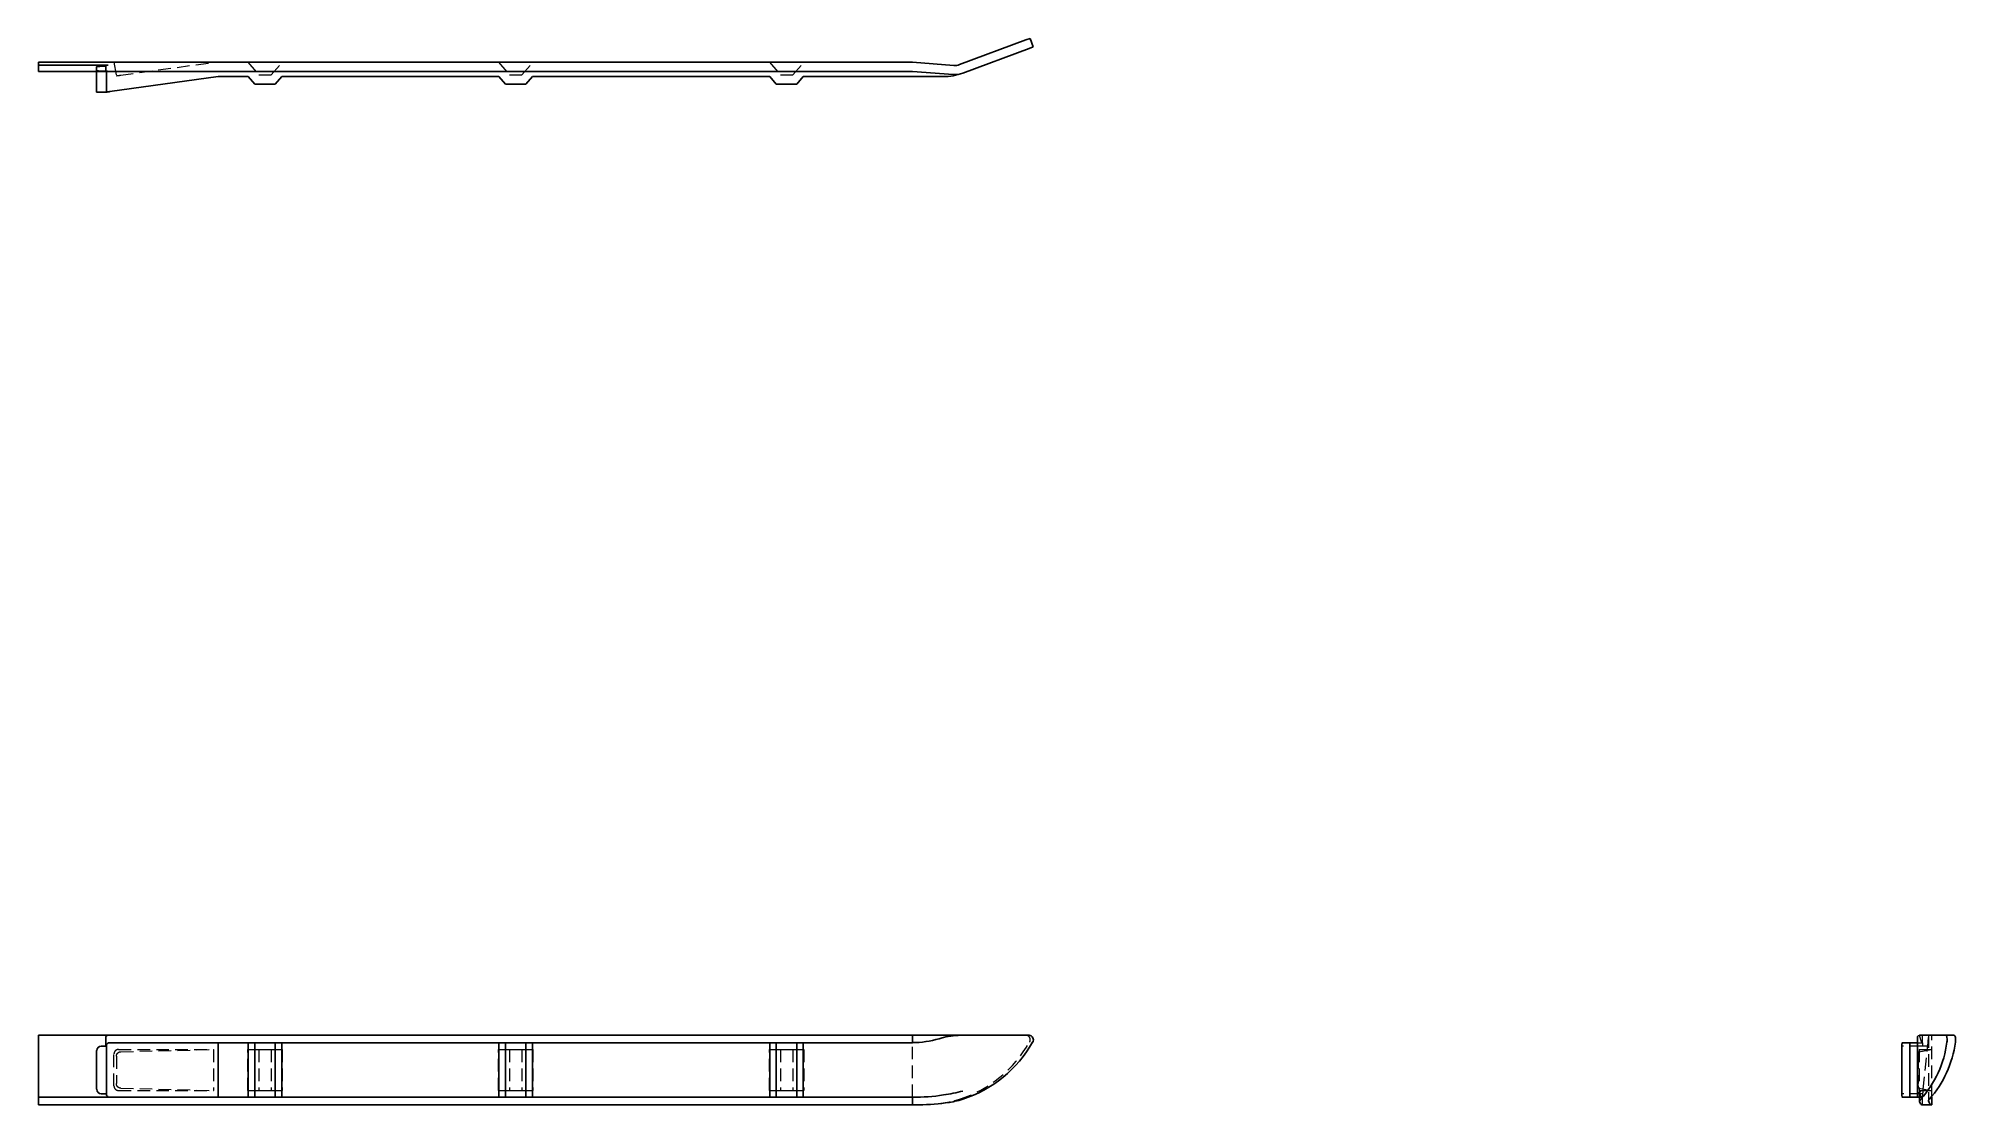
# Model space of a CAD drawing. Header units: millimetres. Extents: x 33 to 226, y 54 to 161.
import ezdxf

# ---------------------------------------------------------------- set-up
doc = ezdxf.new("R2010")
doc.units = ezdxf.units.MM
doc.linetypes.add('HIDDEN', pattern=[1.905, 1.27, -0.635])

msp = doc.modelspace()

# ---------------------------------------------------------------- linework, layer by layer
at = {"color": 7, "linetype": 'Continuous', "lineweight": 25}
for p, q in [((125.59, 158.06), (132.25, 160.54)), ((132.25, 160.54), (132.68, 160.7)), ((133, 159.84), (132.68, 160.7)), ((33, 158), (33, 158.29)), ((120.87, 158.29), (33, 158.29)), ((125.01, 157.98), (120.87, 158.29)), ((125.91, 157.2), (132.57, 159.68)), ((133, 159.84), (132.57, 159.68)), ((40.01, 158), (33, 158)), ((33, 158), (33, 157.38)), ((33, 157.38), (38.86, 157.38)), ((38.86, 157.84), (38.86, 155.3)), ((39.32, 157.89), (39.78, 157.89)), ((39.78, 157.38), (39.78, 157.97)), ((40.01, 157.38), (39.78, 157.38)), ((39.84, 157.38), (39.84, 155.3)), ((120.87, 157.38), (40.01, 157.38)), ((51.06, 156.85), (40.18, 155.35)), ((54.09, 156.85), (51.06, 156.85)), ((54.75, 156.1), (54.09, 156.85)), ((56.81, 156.1), (54.75, 156.1)), ((57.47, 156.85), (56.81, 156.1)), ((79.29, 156.85), (57.47, 156.85)), ((79.95, 156.1), (79.29, 156.85)), ((82, 156.1), (79.95, 156.1)), ((82.66, 156.85), (82, 156.1)), ((106.52, 156.85), (82.66, 156.85)), ((107.17, 156.1), (106.52, 156.85)), ((109.23, 156.1), (107.17, 156.1)), ((109.88, 156.85), (109.23, 156.1)), ((120.87, 156.85), (109.88, 156.85)), ((124.94, 157.07), (120.87, 157.38)), ((123.53, 156.85), (120.87, 156.85)), ((123.97, 156.85), (123.53, 156.85)), ((38.86, 155.3), (39.32, 155.3)), ((39.32, 155.3), (39.84, 155.3)), ((33, 60.49), (33, 54.26)), ((40.01, 60.49), (33, 60.49)), ((39.78, 60.26), (39.78, 59.4)), ((120.87, 60.49), (40.01, 60.49)), ((51.06, 59.74), (40.18, 59.74)), ((51.06, 59.74), (51.06, 54.26)), ((54.09, 59.74), (51.06, 59.74)), ((54.09, 59.74), (54.09, 54.26)), ((54.75, 59.74), (54.09, 59.74)), ((54.75, 59.74), (54.75, 54.26)), ((56.81, 59.74), (54.75, 59.74)), ((56.81, 59.74), (56.81, 54.26)), ((57.47, 59.74), (56.81, 59.74)), ((57.47, 59.74), (57.47, 54.26)), ((79.29, 59.74), (57.47, 59.74)), ((79.29, 59.74), (79.29, 54.26)), ((79.95, 59.74), (79.29, 59.74)), ((79.95, 59.74), (79.95, 54.26)), ((82, 59.74), (79.95, 59.74)), ((82, 59.74), (82, 54.26)), ((82.66, 59.74), (82, 59.74)), ((82.66, 59.74), (82.66, 54.26)), ((106.52, 59.74), (82.66, 59.74)), ((106.52, 59.74), (106.52, 54.26)), ((107.17, 59.74), (106.52, 59.74)), ((107.17, 59.74), (107.17, 54.26)), ((109.23, 59.74), (107.17, 59.74)), ((109.23, 59.74), (109.23, 54.26)), ((109.88, 59.74), (109.23, 59.74)), ((109.88, 59.74), (109.88, 54.26)), ((120.87, 59.74), (109.88, 59.74)), ((120.87, 59.74), (120.87, 60.49)), ((124.94, 60.49), (120.87, 60.49)), ((125.91, 60.49), (124.94, 60.49)), ((125.91, 60.49), (132.57, 60.49)), ((221.1, 59.74), (220.35, 59.74)), ((221.1, 59.74), (221.1, 54.26)), ((221.85, 59.74), (221.1, 59.74)), ((221.85, 60.26), (221.85, 54.49)), ((222.2, 60.49), (222.06, 60.49)), ((222.2, 60.49), (224.68, 60.49)), ((224.68, 60.49), (225.54, 60.49)), ((38.86, 58.94), (38.86, 55.06)), ((39.32, 59.4), (39.84, 59.4)), ((39.84, 59.4), (39.84, 54.6)), ((220.3, 59.4), (220.3, 54.6)), ((33, 54.26), (33, 53.51)), ((33, 54.26), (40.18, 54.26)), ((39.84, 54.6), (39.32, 54.6)), ((51.06, 54.26), (40.18, 54.26)), ((51.06, 54.26), (54.09, 54.26)), ((54.75, 54.26), (54.09, 54.26)), ((56.81, 54.26), (54.75, 54.26)), ((57.47, 54.26), (56.81, 54.26)), ((57.47, 54.26), (79.29, 54.26)), ((79.95, 54.26), (79.29, 54.26)), ((82, 54.26), (79.95, 54.26)), ((82.66, 54.26), (82, 54.26)), ((82.66, 54.26), (106.52, 54.26)), ((107.17, 54.26), (106.52, 54.26)), ((109.23, 54.26), (107.17, 54.26)), ((109.88, 54.26), (109.23, 54.26)), ((109.88, 54.26), (120.87, 54.26)), ((120.87, 53.51), (120.87, 54.26)), ((221.1, 54.26), (220.35, 54.26)), ((221.85, 54.26), (221.1, 54.26)), ((221.85, 54.26), (221.85, 54.49)), ((221.85, 54.26), (222.06, 54.26)), ((222.06, 54.7), (222.06, 53.85)), ((223.29, 53.51), (223.29, 54.27)), ((33, 53.51), (120.87, 53.51)), ((120.87, 53.51), (121.88, 53.51)), ((223.24, 53.51), (222.3, 53.51)), ((223.29, 53.51), (223.24, 53.51))]:
    msp.add_line(p, q, dxfattribs=at)
at = {"color": 7, "linetype": 'HIDDEN', "lineweight": 18}
for p, q in [((40.6, 158.29), (40.84, 156.94)), ((41.28, 157), (50.59, 158.29)), ((54.04, 158.29), (55.16, 157.02)), ((56.39, 157.02), (57.51, 158.29)), ((79.26, 158.29), (80.36, 157.02)), ((81.59, 157.02), (82.69, 158.29)), ((106.49, 158.29), (107.59, 157.02)), ((108.82, 157.02), (109.92, 158.29)), ((38.86, 157.38), (39.78, 157.38)), ((39.84, 157.41), (39.32, 157.41)), ((39.84, 157.41), (39.84, 157.38)), ((55.16, 157.02), (56.39, 157.02)), ((80.36, 157.02), (81.59, 157.02)), ((107.59, 157.02), (108.82, 157.02)), ((120.87, 54.26), (120.87, 59.74)), ((221.85, 59.74), (222.38, 59.74)), ((222.38, 59.74), (222.38, 60.49)), ((222.38, 59.74), (222.38, 59.4)), ((222.89, 59.4), (222.97, 60.26)), ((222.97, 60.49), (222.97, 53.92)), ((223.29, 54.27), (223.29, 60.49)), ((40.6, 55.39), (40.6, 58.61)), ((40.84, 58.37), (40.84, 55.63)), ((41.05, 59.06), (50.59, 59.06)), ((41.28, 58.83), (50.59, 59.06)), ((50.59, 59.06), (50.59, 54.94)), ((54.04, 59.06), (55.16, 59.06)), ((54.04, 54.94), (54.04, 59.06)), ((55.16, 59.06), (55.16, 54.94)), ((55.16, 59.06), (56.39, 59.06)), ((56.39, 59.06), (56.39, 54.94)), ((56.39, 59.06), (57.51, 59.06)), ((57.51, 59.06), (57.51, 54.94)), ((79.26, 59.06), (80.36, 59.06)), ((79.26, 54.94), (79.26, 59.06)), ((80.36, 59.06), (80.36, 54.94)), ((80.36, 59.06), (81.59, 59.06)), ((81.59, 59.06), (82.69, 59.06)), ((81.59, 59.06), (81.59, 54.94)), ((82.69, 59.06), (82.69, 54.94)), ((106.49, 59.06), (107.59, 59.06)), ((106.49, 54.94), (106.49, 59.06)), ((107.59, 59.06), (108.82, 59.06)), ((107.59, 59.06), (107.59, 54.94)), ((108.82, 59.06), (109.92, 59.06)), ((108.82, 59.06), (108.82, 54.94)), ((109.92, 59.06), (109.92, 54.94)), ((222.38, 59.4), (220.3, 59.4)), ((221.94, 58.37), (221.94, 55.63)), ((222, 58.83), (223.29, 59.06)), ((222.02, 59.06), (223.29, 59.06)), ((222.02, 59.06), (222.02, 54.94)), ((222.89, 59.4), (222.38, 59.4)), ((222.45, 55.06), (222.84, 58.94)), ((41.05, 54.94), (50.59, 54.94)), ((41.28, 55.17), (50.59, 54.94)), ((54.04, 54.94), (55.16, 54.94)), ((55.16, 54.94), (56.39, 54.94)), ((56.39, 54.94), (57.51, 54.94)), ((79.26, 54.94), (80.36, 54.94)), ((80.36, 54.94), (81.59, 54.94)), ((81.59, 54.94), (82.69, 54.94)), ((106.49, 54.94), (107.59, 54.94)), ((107.59, 54.94), (108.82, 54.94)), ((108.82, 54.94), (109.92, 54.94)), ((222.41, 54.6), (220.3, 54.6)), ((222, 55.17), (223.29, 54.94)), ((222.02, 54.94), (223.29, 54.94)), ((222.06, 54.26), (222.38, 54.26)), ((222.38, 53.51), (222.38, 54.26))]:
    msp.add_line(p, q, dxfattribs=at)
at = {"color": 7, "linetype": 'Continuous', "lineweight": 25, "flags": 128}
for points in [[(224.82, 59.79), (224.84, 59.9), (224.84, 60.02), (224.84, 60.14), (224.82, 60.25), (224.8, 60.35), (224.76, 60.43), (224.73, 60.47), (224.68, 60.49)], [(225.54, 60.49), (225.58, 60.47), (225.62, 60.43), (225.66, 60.35), (225.68, 60.25), (225.7, 60.14), (225.7, 60.02), (225.69, 59.9), (225.68, 59.79)]]:
    msp.add_lwpolyline(points, dxfattribs=at)
at = {"color": 7, "linetype": 'Continuous', "lineweight": 25}
for centre, radius, start, end in [((125.11, 159.34), 1.37, 265.7053, 290.4251), ((125.11, 159.34), 2.28, 265.7053, 290.4251), ((40.01, 60.26), 0.229, 90, 180), ((120.87, 68.91), 9.16, 270, 286.8339), ((125.91, 52.26), 8.23, 103.6607, 106.8339), ((122.05, 65.95), 12.5, 287.9728, 330.5058), ((132.55, 60.03), 0.458, 328.3897, 86.8688), ((214.2, 61.17), 10.71, 318.3714, 352.6061), ((215.05, 61.17), 10.71, 318.3714, 352.6061), ((39.32, 58.94), 0.457, 90, 180), ((39.32, 55.06), 0.457, 180, 270), ((120.87, 74.87), 20.62, 270, 278.6276)]:
    msp.add_arc(centre, radius, start, end, dxfattribs=at)
at = {"color": 7, "linetype": 'HIDDEN', "lineweight": 18}
for centre, radius, start, end in [((121.73, 65.95), 12.5, 287.9728, 330.5058), ((132.23, 60.03), 0.458, 328.3897, 86.8688)]:
    msp.add_arc(centre, radius, start, end, dxfattribs=at)
at = {"color": 7, "linetype": 'Continuous', "lineweight": 25}
for points, knots in [([(38.86, 157.84), (38.86, 157.85), (38.87, 157.85), (38.92, 157.87), (38.95, 157.87), (39.04, 157.88), (39.1, 157.88), (39.21, 157.89), (39.27, 157.89), (39.32, 157.89)], [0, 0, 0, 0, 0.25, 0.25, 0.5, 0.5, 0.75, 0.75, 1, 1, 1, 1]), ([(39.78, 157.97), (39.78, 157.98), (39.8, 157.99), (39.89, 157.99), (39.95, 158), (40.01, 158)], [0, 0, 0, 0, 0.5, 0.5, 1, 1, 1, 1]), ([(123.97, 156.85), (124.29, 156.85), (124.62, 156.88), (125.27, 157), (125.6, 157.09), (125.91, 157.2)], [0, 0, 0, 0, 0.5, 0.5, 1, 1, 1, 1]), ([(39.84, 155.3), (39.84, 155.3), (39.85, 155.3), (39.88, 155.3), (39.9, 155.31), (39.97, 155.32), (40.01, 155.32), (40.1, 155.34), (40.14, 155.34), (40.18, 155.35)], [0, 0, 0, 0, 0.25, 0.25, 0.5, 0.5, 0.75, 0.75, 1, 1, 1, 1]), ([(39.84, 59.4), (39.84, 59.44), (39.85, 59.48), (39.88, 59.57), (39.9, 59.61), (39.97, 59.68), (40.01, 59.7), (40.1, 59.74), (40.14, 59.74), (40.18, 59.74)], [0, 0, 0, 0, 0.25, 0.25, 0.5, 0.5, 0.75, 0.75, 1, 1, 1, 1]), ([(123.97, 60.26), (124.29, 60.34), (124.62, 60.39), (125.27, 60.47), (125.6, 60.49), (125.91, 60.49)], [0, 0, 0, 0, 0.5, 0.5, 1, 1, 1, 1]), ([(220.3, 59.4), (220.3, 59.44), (220.3, 59.48), (220.3, 59.57), (220.31, 59.61), (220.32, 59.68), (220.32, 59.7), (220.34, 59.74), (220.34, 59.74), (220.35, 59.74)], [0, 0, 0, 0, 0.25, 0.25, 0.5, 0.5, 0.75, 0.75, 1, 1, 1, 1]), ([(221.85, 60.26), (221.85, 60.34), (221.88, 60.39), (222, 60.47), (222.09, 60.49), (222.2, 60.49)], [0, 0, 0, 0, 0.5, 0.5, 1, 1, 1, 1]), ([(40.18, 54.26), (40.14, 54.26), (40.1, 54.26), (40.01, 54.3), (39.97, 54.32), (39.9, 54.39), (39.88, 54.43), (39.85, 54.52), (39.84, 54.56), (39.84, 54.6)], [0, 0, 0, 0, 0.25, 0.25, 0.5, 0.5, 0.75, 0.75, 1, 1, 1, 1]), ([(220.35, 54.26), (220.34, 54.26), (220.34, 54.26), (220.32, 54.3), (220.32, 54.32), (220.31, 54.39), (220.3, 54.43), (220.3, 54.52), (220.3, 54.56), (220.3, 54.6)], [0, 0, 0, 0, 0.25, 0.25, 0.5, 0.5, 0.75, 0.75, 1, 1, 1, 1])]:
    msp.add_open_spline(points, degree=3, knots=knots, dxfattribs=at)
at = {"color": 7, "linetype": 'HIDDEN', "lineweight": 18}
for points in [[(39.32, 157.41), (39.27, 157.41), (39.21, 157.41), (39.1, 157.41), (39.04, 157.42), (38.95, 157.43), (38.92, 157.43), (38.87, 157.44), (38.86, 157.45), (38.86, 157.45)], [(40.18, 157.38), (40.14, 157.38), (40.1, 157.38), (40.01, 157.38), (39.97, 157.38), (39.9, 157.39), (39.88, 157.39), (39.85, 157.4), (39.84, 157.41), (39.84, 157.41)], [(40.84, 156.94), (40.84, 156.94), (40.85, 156.94), (40.89, 156.95), (40.92, 156.95), (41.01, 156.96), (41.06, 156.97), (41.17, 156.98), (41.23, 156.99), (41.28, 157)], [(41.05, 59.06), (41, 59.06), (40.94, 59.05), (40.83, 59), (40.78, 58.97), (40.69, 58.88), (40.65, 58.83), (40.61, 58.72), (40.6, 58.66), (40.6, 58.61)], [(40.84, 58.37), (40.84, 58.42), (40.85, 58.48), (40.89, 58.59), (40.92, 58.65), (41.01, 58.74), (41.06, 58.77), (41.17, 58.82), (41.23, 58.83), (41.28, 58.83)], [(221.94, 58.37), (221.94, 58.42), (221.94, 58.48), (221.95, 58.59), (221.95, 58.65), (221.96, 58.74), (221.97, 58.77), (221.98, 58.82), (221.99, 58.83), (222, 58.83)], [(222.84, 58.94), (222.85, 59), (222.85, 59.06), (222.87, 59.17), (222.87, 59.22), (222.88, 59.31), (222.88, 59.35), (222.89, 59.39), (222.89, 59.4), (222.89, 59.4)], [(40.6, 55.39), (40.6, 55.34), (40.61, 55.28), (40.65, 55.17), (40.69, 55.12), (40.78, 55.03), (40.83, 55), (40.94, 54.95), (41, 54.94), (41.05, 54.94)], [(41.28, 55.17), (41.23, 55.17), (41.17, 55.18), (41.06, 55.23), (41.01, 55.26), (40.92, 55.35), (40.89, 55.41), (40.85, 55.52), (40.84, 55.58), (40.84, 55.63)], [(222, 55.17), (221.99, 55.17), (221.98, 55.18), (221.97, 55.23), (221.96, 55.26), (221.95, 55.35), (221.95, 55.41), (221.94, 55.52), (221.94, 55.58), (221.94, 55.63)], [(222.38, 54.26), (222.38, 54.26), (222.38, 54.26), (222.38, 54.3), (222.38, 54.32), (222.39, 54.39), (222.39, 54.43), (222.4, 54.52), (222.41, 54.56), (222.41, 54.6)], [(222.41, 54.6), (222.41, 54.6), (222.41, 54.61), (222.41, 54.65), (222.42, 54.69), (222.43, 54.78), (222.43, 54.83), (222.44, 54.94), (222.45, 55), (222.45, 55.06)]]:
    msp.add_open_spline(points, degree=3, knots=[0, 0, 0, 0, 0.25, 0.25, 0.5, 0.5, 0.75, 0.75, 1, 1, 1, 1], dxfattribs=at)
for points in [[(222.06, 60.45), (222.06, 60.48), (222.11, 60.49), (222.2, 60.49)], [(222.07, 60.43), (222.06, 60.44), (222.06, 60.44), (222.06, 60.45)], [(222.17, 60.14), (222.14, 60.28), (222.1, 60.37), (222.07, 60.43)], [(222.38, 59.74), (222.31, 59.74), (222.24, 59.88), (222.17, 60.14)], [(125.11, 53.92), (125.28, 53.96), (125.44, 54.01), (125.59, 54.05)], [(222.06, 54.7), (222.06, 54.69), (222.06, 54.67), (222.07, 54.66)], [(222.07, 54.66), (222.17, 54.39), (222.27, 54.26), (222.38, 54.26)], [(121.53, 53.51), (122.7, 53.51), (123.88, 53.64), (125.01, 53.9)], [(125.01, 53.9), (125.05, 53.91), (125.08, 53.91), (125.11, 53.92)]]:
    msp.add_open_spline(points, degree=3, dxfattribs=at)
at = {"color": 7, "linetype": 'Continuous', "lineweight": 25}
for points in [[(125.91, 54.88), (125.29, 54.72), (124.64, 54.59), (123.97, 54.49)], [(125.11, 53.85), (125.39, 53.9), (125.66, 53.97), (125.91, 54.05)], [(222.2, 54.88), (221.97, 54.72), (221.85, 54.59), (221.85, 54.49)], [(222.2, 54.88), (222.11, 54.82), (222.06, 54.76), (222.06, 54.7)], [(222.06, 53.85), (222.06, 53.9), (222.11, 53.97), (222.2, 54.05)], [(222.97, 53.92), (222.97, 53.96), (223, 54.01), (223.06, 54.05)], [(121.88, 53.51), (122.91, 53.51), (123.94, 53.61), (124.94, 53.81)], [(124.94, 53.81), (125, 53.82), (125.06, 53.83), (125.11, 53.85)], [(222.07, 53.81), (222.06, 53.82), (222.06, 53.83), (222.06, 53.85)], [(222.3, 53.51), (222.22, 53.51), (222.14, 53.61), (222.07, 53.81)], [(222.98, 53.9), (222.98, 53.91), (222.97, 53.91), (222.97, 53.92)], [(223.24, 53.51), (223.15, 53.51), (223.06, 53.64), (222.98, 53.9)]]:
    msp.add_open_spline(points, degree=3, dxfattribs=at)

doc.saveas('drawing.dxf')
